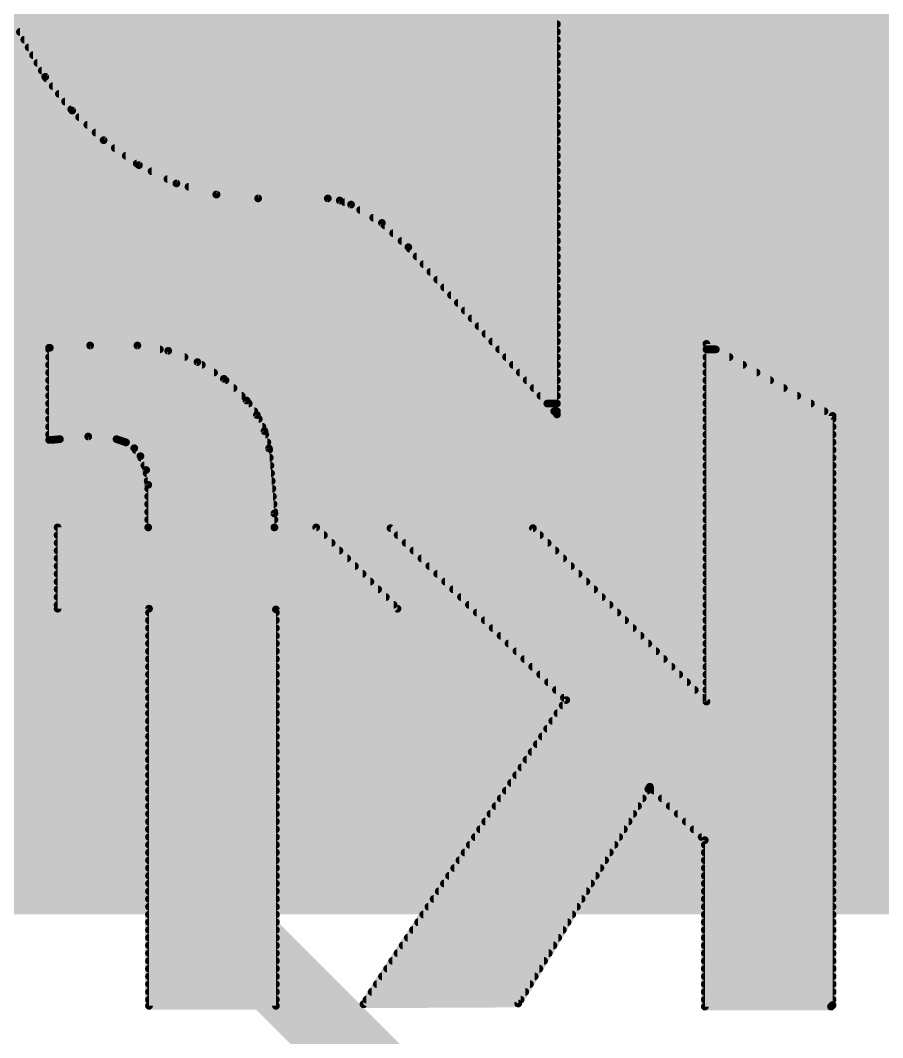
# Model space of a CAD drawing. Extents: x -5.1 to 50.9, y -12.7 to 61.1.
# Drawn here: x 24.861 to 27.69, y 33.784 to 37.122 of the extents above; entities that cross this region are included whole.
import ezdxf

# ---------------------------------------------------------------- set-up
doc = ezdxf.new("R2010")
doc.units = 0
for name, color, linetype in [('1', 12, 'CONTINUOUS'), ('16', 132, 'CONTINUOUS'), ('18', 110, 'CONTINUOUS'), ('21', 53, 'CONTINUOUS'), ('22', 53, 'CONTINUOUS'), ('51', 53, 'CONTINUOUS')]:
    doc.layers.add(name, color=color, linetype=linetype)

# ---------------------------------------------------------------- blocks, each defined once
blk = doc.blocks.new('ROUNDV')
at = {"const_width": 0.5}
blk.add_lwpolyline([(0, -0.25, 1), (0, 0.25, 1), (0, -0.25)], format="xyb", dxfattribs=at)

msp = doc.modelspace()

# ---------------------------------------------------------------- linework, layer by layer
at = {"layer": '1', "const_width": 0.254}
msp.add_lwpolyline([(7.588, 35.56), (29.21, 35.56)], dxfattribs=at)
at = {"layer": '16', "const_width": 0.254}
for points in [[(25.146, 34.544), (25.146, 39.624)], [(30.48, 34.29), (27.051, 37.719)], [(26.67, 33.02), (25.146, 34.544)]]:
    msp.add_lwpolyline(points, dxfattribs=at)
at = {"layer": '16', "const_width": 0.127}
for points in [[(25.1909, 34.5889, 1), (25.1011, 34.4991)], [(25.0825, 34.544, 1), (25.2095, 34.544)]]:
    msp.add_lwpolyline(points, format="xyb", dxfattribs=at)
at = {"layer": '21', "const_width": 0.2032}
for points in [[(20.6587, 37.1856), (30.1413, 37.1856)], [(20.5458, 36.9824), (30.2542, 36.9824)], [(20.4329, 36.7792), (30.3671, 36.7792)], [(20.32, 36.576), (30.48, 36.576)], [(20.2071, 36.3728), (30.5929, 36.3728)], [(20.0942, 36.1696), (30.7058, 36.1696)], [(19.9813, 35.9664), (30.8187, 35.9664)], [(19.8684, 35.7632), (30.9316, 35.7632)], [(19.7556, 35.56), (31.0444, 35.56)], [(19.6427, 35.3568), (31.1573, 35.3568)], [(19.5298, 35.1536), (31.2702, 35.1536)], [(19.4169, 34.9504), (31.3831, 34.9504)], [(19.304, 34.7472), (31.496, 34.7472)], [(19.1911, 34.544), (31.6089, 34.544)], [(19.0782, 34.3408), (31.7218, 34.3408)], [(19.05, 34.29), (31.75, 34.29)]]:
    msp.add_lwpolyline(points, dxfattribs=at)
at = {"layer": '22', "const_width": 0.0254}
for points in [[(26.6217, 37.3456), (26.6217, 35.8292)], [(24.8465, 37.1094), (26.6217, 37.1094)], [(24.9428, 36.9367), (24.8481, 37.1048)], [(24.8598, 37.084), (26.6217, 37.084)], [(24.8741, 37.0586), (26.6217, 37.0586)], [(24.8884, 37.0332), (26.6217, 37.0332)], [(24.9028, 37.0078), (26.6217, 37.0078)], [(24.9171, 36.9824), (26.6217, 36.9824)], [(24.9314, 36.957), (26.6217, 36.957)], [(25.0312, 36.826), (24.9428, 36.9367)], [(24.9469, 36.9316), (26.6217, 36.9316)], [(24.9672, 36.9062), (26.6217, 36.9062)], [(24.9875, 36.8808), (26.6217, 36.8808)], [(25.0078, 36.8554), (26.6217, 36.8554)], [(25.0281, 36.83), (26.6217, 36.83)], [(25.1344, 36.7288), (25.0312, 36.826)], [(25.054, 36.8046), (26.6217, 36.8046)], [(25.0809, 36.7792), (26.6217, 36.7792)], [(25.1079, 36.7538), (26.6217, 36.7538)], [(25.2501, 36.6471), (25.1344, 36.7288)], [(25.135, 36.7284), (26.6217, 36.7284)], [(25.1709, 36.703), (26.6217, 36.703)], [(25.2069, 36.6776), (26.6217, 36.6776)], [(25.2429, 36.6522), (26.6217, 36.6522)], [(25.3731, 36.5871), (25.2501, 36.6471)], [(25.2917, 36.6268), (26.6217, 36.6268)], [(25.3438, 36.6014), (26.6217, 36.6014)], [(25.505, 36.5503), (25.3731, 36.5871)], [(25.4129, 36.576), (26.6217, 36.576)], [(25.5039, 36.5506), (26.6217, 36.5506)], [(25.6413, 36.5379), (25.505, 36.5503)], [(25.8699, 36.5379), (25.6413, 36.5379)], [(25.9089, 36.5311), (25.8699, 36.5379)], [(25.9461, 36.5176), (25.9089, 36.5311)], [(25.9251, 36.5252), (26.6217, 36.5252)], [(26.0473, 36.4574), (25.9461, 36.5176)], [(25.976, 36.4998), (26.6217, 36.4998)], [(26.0188, 36.4744), (26.6217, 36.4744)], [(26.1341, 36.3779), (26.0473, 36.4574)], [(26.0565, 36.449), (26.6217, 36.449)], [(26.0842, 36.4236), (26.6217, 36.4236)], [(26.1119, 36.3982), (26.6217, 36.3982)], [(26.6217, 35.8292), (26.1341, 36.3779)], [(26.1386, 36.3728), (26.6217, 36.3728)], [(26.1612, 36.3474), (26.6217, 36.3474)], [(26.1838, 36.322), (26.6217, 36.322)], [(26.2064, 36.2966), (26.6217, 36.2966)], [(26.2289, 36.2712), (26.6217, 36.2712)], [(26.2515, 36.2458), (26.6217, 36.2458)], [(26.2741, 36.2204), (26.6217, 36.2204)], [(26.2966, 36.195), (26.6217, 36.195)], [(26.3192, 36.1696), (26.6217, 36.1696)], [(26.3418, 36.1442), (26.6217, 36.1442)], [(26.3644, 36.1188), (26.6217, 36.1188)], [(26.3869, 36.0934), (26.6217, 36.0934)], [(24.958, 36.0477), (24.9555, 36.0477)], [(24.9555, 36.0477), (24.9555, 35.7454)], [(24.9555, 36.0426), (25.3188, 36.0426)], [(25.0901, 36.0553), (24.958, 36.0477)], [(25.2451, 36.0553), (25.0901, 36.0553)], [(25.3463, 36.0379), (25.2451, 36.0553)], [(25.4422, 36.0009), (25.3463, 36.0379)], [(26.4095, 36.068), (26.6217, 36.068)], [(26.4321, 36.0426), (26.6217, 36.0426)], [(27.526, 35.8242), (27.112, 36.0604)], [(27.112, 36.0604), (27.112, 34.8869)], [(27.112, 36.0426), (27.1432, 36.0426)], [(24.9555, 36.0172), (25.3999, 36.0172)], [(26.4546, 36.0172), (26.6217, 36.0172)], [(27.112, 36.0172), (27.1877, 36.0172)], [(24.9555, 35.9918), (25.4566, 35.9918)], [(25.5289, 35.9459), (25.4422, 36.0009)], [(26.4772, 35.9918), (26.6217, 35.9918)], [(27.112, 35.9918), (27.2322, 35.9918)], [(24.9555, 35.9664), (25.4966, 35.9664)], [(24.9555, 35.941), (25.5341, 35.941)], [(25.6032, 35.875), (25.5289, 35.9459)], [(26.4998, 35.9664), (26.6217, 35.9664)], [(26.5224, 35.941), (26.6217, 35.941)], [(27.112, 35.9664), (27.2768, 35.9664)], [(27.112, 35.941), (27.3213, 35.941)], [(24.9555, 35.9156), (25.5607, 35.9156)], [(26.5449, 35.9156), (26.6217, 35.9156)], [(27.112, 35.9156), (27.3658, 35.9156)], [(24.9555, 35.8902), (25.5873, 35.8902)], [(25.6372, 35.8273), (25.6032, 35.875)], [(26.5675, 35.8902), (26.6217, 35.8902)], [(27.112, 35.8902), (27.4103, 35.8902)], [(24.9555, 35.8648), (25.6105, 35.8648)], [(24.9555, 35.8394), (25.6286, 35.8394)], [(26.5901, 35.8648), (26.6217, 35.8648)], [(26.6126, 35.8394), (26.6217, 35.8394)], [(27.112, 35.8648), (27.4548, 35.8648)], [(27.112, 35.8394), (27.4994, 35.8394)], [(24.9555, 35.814), (25.6434, 35.814)], [(25.6621, 35.7742), (25.6372, 35.8273)], [(27.112, 35.814), (27.526, 35.814)], [(27.526, 33.8912), (27.526, 35.8242)], [(24.9555, 35.7886), (25.6553, 35.7886)], [(25.6769, 35.7175), (25.6621, 35.7742)], [(27.112, 35.7886), (27.526, 35.7886)], [(24.9555, 35.7632), (25.6649, 35.7632)], [(24.9555, 35.7454), (24.9631, 35.7454)], [(24.9631, 35.7454), (24.9911, 35.748)], [(24.9911, 35.748), (25.0838, 35.7566)], [(25.0838, 35.7566), (25.1765, 35.748)], [(25.1765, 35.748), (25.2078, 35.7373)], [(25.2063, 35.7378), (25.6716, 35.7378)], [(25.2078, 35.7373), (25.2348, 35.7181)], [(27.112, 35.7632), (27.526, 35.7632)], [(27.112, 35.7378), (27.526, 35.7378)], [(25.2348, 35.7181), (25.2552, 35.6921)], [(25.2393, 35.7124), (25.6773, 35.7124)], [(25.6946, 35.5041), (25.6769, 35.7175)], [(27.112, 35.7124), (27.526, 35.7124)], [(25.2552, 35.6921), (25.274, 35.6467)], [(25.2573, 35.687), (25.6794, 35.687)], [(27.112, 35.687), (27.526, 35.687)], [(25.2678, 35.6616), (25.6815, 35.6616)], [(25.274, 35.6467), (25.2806, 35.5981)], [(25.2754, 35.6362), (25.6836, 35.6362)], [(27.112, 35.6616), (27.526, 35.6616)], [(27.112, 35.6362), (27.526, 35.6362)], [(25.2789, 35.6108), (25.6858, 35.6108)], [(27.112, 35.6108), (27.526, 35.6108)], [(25.2806, 35.5981), (25.2806, 35.4584)], [(25.2806, 35.5854), (25.6879, 35.5854)], [(27.112, 35.5854), (27.526, 35.5854)], [(25.2806, 35.56), (25.69, 35.56)], [(27.112, 35.56), (27.526, 35.56)], [(25.2806, 35.5346), (25.6921, 35.5346)], [(25.2806, 35.5092), (25.6942, 35.5092)], [(25.6946, 35.4584), (25.6946, 35.5041)], [(27.112, 35.5346), (27.526, 35.5346)], [(27.112, 35.5092), (27.526, 35.5092)], [(25.2806, 35.4838), (25.6946, 35.4838)], [(27.112, 35.4838), (27.526, 35.4838)], [(25.2806, 35.4584), (24.9834, 35.4584)], [(24.9834, 35.4584), (24.9834, 35.1917)], [(25.2806, 35.4584), (25.6946, 35.4584)], [(25.8318, 35.4584), (25.6946, 35.4584)], [(26.0985, 35.1917), (25.8318, 35.4584)], [(26.543, 35.4559), (26.0756, 35.4559)], [(26.0756, 35.4559), (26.6522, 34.892)], [(27.112, 34.8869), (26.543, 35.4559)], [(27.112, 35.4584), (27.526, 35.4584)], [(24.9834, 35.433), (25.8572, 35.433)], [(24.9834, 35.4076), (25.8826, 35.4076)], [(26.099, 35.433), (26.5659, 35.433)], [(26.125, 35.4076), (26.5913, 35.4076)], [(27.112, 35.433), (27.526, 35.433)], [(27.112, 35.4076), (27.526, 35.4076)], [(24.9834, 35.3822), (25.908, 35.3822)], [(26.151, 35.3822), (26.6167, 35.3822)], [(27.112, 35.3822), (27.526, 35.3822)], [(24.9834, 35.3568), (25.9334, 35.3568)], [(26.1769, 35.3568), (26.6421, 35.3568)], [(27.112, 35.3568), (27.526, 35.3568)], [(24.9834, 35.3314), (25.9588, 35.3314)], [(24.9834, 35.306), (25.9842, 35.306)], [(26.2029, 35.3314), (26.6675, 35.3314)], [(26.2289, 35.306), (26.6929, 35.306)], [(27.112, 35.3314), (27.526, 35.3314)], [(27.112, 35.306), (27.526, 35.306)], [(24.9834, 35.2806), (26.0096, 35.2806)], [(26.2548, 35.2806), (26.7183, 35.2806)], [(27.112, 35.2806), (27.526, 35.2806)], [(24.9834, 35.2552), (26.035, 35.2552)], [(26.2808, 35.2552), (26.7437, 35.2552)], [(27.112, 35.2552), (27.526, 35.2552)], [(24.9834, 35.2298), (26.0604, 35.2298)], [(24.9834, 35.2044), (26.0858, 35.2044)], [(26.3068, 35.2298), (26.7691, 35.2298)], [(26.3328, 35.2044), (26.7945, 35.2044)], [(27.112, 35.2298), (27.526, 35.2298)], [(27.112, 35.2044), (27.526, 35.2044)], [(24.9834, 35.1917), (25.2832, 35.1917)], [(25.2832, 35.1917), (25.2832, 33.8887)], [(25.2832, 35.179), (25.6997, 35.179)], [(25.6997, 35.1892), (26.0985, 35.1917)], [(25.6997, 33.8887), (25.6997, 35.1892)], [(26.3587, 35.179), (26.8199, 35.179)], [(27.112, 35.179), (27.526, 35.179)], [(25.2832, 35.1536), (25.6997, 35.1536)], [(26.3847, 35.1536), (26.8453, 35.1536)], [(27.112, 35.1536), (27.526, 35.1536)], [(25.2832, 35.1282), (25.6997, 35.1282)], [(25.2832, 35.1028), (25.6997, 35.1028)], [(26.4107, 35.1282), (26.8707, 35.1282)], [(26.4367, 35.1028), (26.8961, 35.1028)], [(27.112, 35.1282), (27.526, 35.1282)], [(27.112, 35.1028), (27.526, 35.1028)], [(25.2832, 35.0774), (25.6997, 35.0774)], [(26.4626, 35.0774), (26.9215, 35.0774)], [(27.112, 35.0774), (27.526, 35.0774)], [(25.2832, 35.052), (25.6997, 35.052)], [(26.4886, 35.052), (26.9469, 35.052)], [(27.112, 35.052), (27.526, 35.052)], [(25.2832, 35.0266), (25.6997, 35.0266)], [(25.2832, 35.0012), (25.6997, 35.0012)], [(26.5146, 35.0266), (26.9723, 35.0266)], [(26.5405, 35.0012), (26.9977, 35.0012)], [(27.112, 35.0266), (27.526, 35.0266)], [(27.112, 35.0012), (27.526, 35.0012)], [(25.2832, 34.9758), (25.6997, 34.9758)], [(26.5665, 34.9758), (27.0231, 34.9758)], [(27.112, 34.9758), (27.526, 34.9758)], [(25.2832, 34.9504), (25.6997, 34.9504)], [(26.5925, 34.9504), (27.0485, 34.9504)], [(27.112, 34.9504), (27.526, 34.9504)], [(25.2832, 34.925), (25.6997, 34.925)], [(26.6185, 34.925), (27.0739, 34.925)], [(27.112, 34.925), (27.526, 34.925)], [(25.2832, 34.8996), (25.6997, 34.8996)], [(25.2832, 34.8742), (25.6997, 34.8742)], [(26.6522, 34.892), (25.9867, 33.8938)], [(26.6403, 34.8742), (27.526, 34.8742)], [(26.6444, 34.8996), (27.0993, 34.8996)], [(27.112, 34.8996), (27.526, 34.8996)], [(25.2832, 34.8488), (25.6997, 34.8488)], [(26.6234, 34.8488), (27.526, 34.8488)], [(25.2832, 34.8234), (25.6997, 34.8234)], [(26.6065, 34.8234), (27.526, 34.8234)], [(25.2832, 34.798), (25.6997, 34.798)], [(25.2832, 34.7726), (25.6997, 34.7726)], [(26.5726, 34.7726), (27.526, 34.7726)], [(26.5895, 34.798), (27.526, 34.798)], [(25.2832, 34.7472), (25.6997, 34.7472)], [(26.5557, 34.7472), (27.526, 34.7472)], [(25.2832, 34.7218), (25.6997, 34.7218)], [(26.5387, 34.7218), (27.526, 34.7218)], [(25.2832, 34.6964), (25.6997, 34.6964)], [(25.2832, 34.671), (25.6997, 34.671)], [(26.5049, 34.671), (27.526, 34.671)], [(26.5218, 34.6964), (27.526, 34.6964)], [(25.2832, 34.6456), (25.6997, 34.6456)], [(26.4879, 34.6456), (27.526, 34.6456)], [(25.2832, 34.6202), (25.6997, 34.6202)], [(26.471, 34.6202), (27.526, 34.6202)], [(26.9215, 34.5999), (26.9265, 34.6075)], [(26.9265, 34.6075), (27.1069, 34.4322)], [(25.2832, 34.5948), (25.6997, 34.5948)], [(25.2832, 34.5694), (25.6997, 34.5694)], [(26.4371, 34.5694), (26.903, 34.5694)], [(26.4541, 34.5948), (26.9184, 34.5948)], [(26.4947, 33.8963), (26.9215, 34.5999)], [(26.9396, 34.5948), (27.526, 34.5948)], [(26.9657, 34.5694), (27.526, 34.5694)], [(25.2832, 34.544), (25.6997, 34.544)], [(26.4202, 34.544), (26.8876, 34.544)], [(26.9918, 34.544), (27.526, 34.544)], [(25.2832, 34.5186), (25.6997, 34.5186)], [(26.4033, 34.5186), (26.8722, 34.5186)], [(27.018, 34.5186), (27.526, 34.5186)], [(25.2832, 34.4932), (25.6997, 34.4932)], [(25.2832, 34.4678), (25.6997, 34.4678)], [(26.3694, 34.4678), (26.8414, 34.4678)], [(26.3863, 34.4932), (26.8568, 34.4932)], [(27.0441, 34.4932), (27.526, 34.4932)], [(27.0703, 34.4678), (27.526, 34.4678)], [(25.2832, 34.4424), (25.6997, 34.4424)], [(26.3525, 34.4424), (26.826, 34.4424)], [(27.0964, 34.4424), (27.526, 34.4424)], [(25.2832, 34.417), (25.6997, 34.417)], [(26.3355, 34.417), (26.8106, 34.417)], [(27.1069, 34.4322), (27.1069, 33.8861)], [(27.1069, 34.417), (27.526, 34.417)], [(25.2832, 34.3916), (25.6997, 34.3916)], [(26.3186, 34.3916), (26.7951, 34.3916)], [(27.1069, 34.3916), (27.526, 34.3916)], [(25.2832, 34.3662), (25.6997, 34.3662)], [(25.2832, 34.3408), (25.6997, 34.3408)], [(26.2847, 34.3408), (26.7643, 34.3408)], [(26.3017, 34.3662), (26.7797, 34.3662)], [(27.1069, 34.3662), (27.526, 34.3662)], [(27.1069, 34.3408), (27.526, 34.3408)], [(25.2832, 34.3154), (25.6997, 34.3154)], [(26.2678, 34.3154), (26.7489, 34.3154)], [(27.1069, 34.3154), (27.526, 34.3154)], [(25.2832, 34.29), (25.6997, 34.29)], [(26.2508, 34.29), (26.7335, 34.29)], [(27.1069, 34.29), (27.526, 34.29)], [(25.2832, 34.2646), (25.6997, 34.2646)], [(25.2832, 34.2392), (25.6997, 34.2392)], [(26.217, 34.2392), (26.7027, 34.2392)], [(26.2339, 34.2646), (26.7181, 34.2646)], [(27.1069, 34.2646), (27.526, 34.2646)], [(27.1069, 34.2392), (27.526, 34.2392)], [(25.2832, 34.2138), (25.6997, 34.2138)], [(26.2, 34.2138), (26.6873, 34.2138)], [(27.1069, 34.2138), (27.526, 34.2138)], [(25.2832, 34.1884), (25.6997, 34.1884)], [(26.1831, 34.1884), (26.6719, 34.1884)], [(27.1069, 34.1884), (27.526, 34.1884)], [(25.2832, 34.163), (25.6997, 34.163)], [(25.2832, 34.1376), (25.6997, 34.1376)], [(26.1492, 34.1376), (26.6411, 34.1376)], [(26.1662, 34.163), (26.6565, 34.163)], [(27.1069, 34.163), (27.526, 34.163)], [(27.1069, 34.1376), (27.526, 34.1376)], [(25.2832, 34.1122), (25.6997, 34.1122)], [(26.1323, 34.1122), (26.6257, 34.1122)], [(27.1069, 34.1122), (27.526, 34.1122)], [(25.2832, 34.0868), (25.6997, 34.0868)], [(26.1154, 34.0868), (26.6103, 34.0868)], [(27.1069, 34.0868), (27.526, 34.0868)], [(25.2832, 34.0614), (25.6997, 34.0614)], [(25.2832, 34.036), (25.6997, 34.036)], [(26.0815, 34.036), (26.5794, 34.036)], [(26.0984, 34.0614), (26.5948, 34.0614)], [(27.1069, 34.0614), (27.526, 34.0614)], [(27.1069, 34.036), (27.526, 34.036)], [(25.2832, 34.0106), (25.6997, 34.0106)], [(26.0646, 34.0106), (26.564, 34.0106)], [(27.1069, 34.0106), (27.526, 34.0106)], [(25.2832, 33.9852), (25.6997, 33.9852)], [(26.0476, 33.9852), (26.5486, 33.9852)], [(27.1069, 33.9852), (27.526, 33.9852)], [(25.2832, 33.9598), (25.6997, 33.9598)], [(25.2832, 33.9344), (25.6997, 33.9344)], [(26.0138, 33.9344), (26.5178, 33.9344)], [(26.0307, 33.9598), (26.5332, 33.9598)], [(27.1069, 33.9598), (27.526, 33.9598)], [(27.1069, 33.9344), (27.526, 33.9344)], [(25.2832, 33.909), (25.6997, 33.909)], [(25.9968, 33.909), (26.5024, 33.909)], [(27.1069, 33.909), (27.526, 33.909)], [(25.2832, 33.8887), (25.6997, 33.8887)], [(25.9867, 33.8938), (26.4947, 33.8963)], [(27.1069, 33.8861), (27.5209, 33.8861)], [(27.5209, 33.8861), (27.526, 33.8912)]]:
    msp.add_lwpolyline(points, dxfattribs=at)
at = {"layer": '22', "const_width": 0.0127}
for points in [[(26.6217, 37.1031, 1), (26.6217, 37.1157)], [(24.8598, 37.0904, 1), (24.8598, 37.0777)], [(26.6217, 37.0777, 1), (26.6217, 37.0904)], [(24.8741, 37.0649, 1), (24.8741, 37.0523)], [(26.6217, 37.0523, 1), (26.6217, 37.0649)], [(24.8884, 37.0395, 1), (24.8884, 37.0269)], [(24.9028, 37.0142, 1), (24.9028, 37.0015)], [(26.6217, 37.0269, 1), (26.6217, 37.0395)], [(26.6217, 37.0015, 1), (26.6217, 37.0142)], [(24.9171, 36.9887, 1), (24.9171, 36.9761)], [(26.6217, 36.9761, 1), (26.6217, 36.9887)], [(24.9314, 36.9633, 1), (24.9314, 36.9507)], [(24.9478, 36.9407, 1), (24.9378, 36.9327)], [(26.6217, 36.9507, 1), (26.6217, 36.9633)], [(24.9373, 36.9336, 1), (24.9483, 36.9398)], [(24.9469, 36.938, 1), (24.9469, 36.9253)], [(24.9672, 36.9125, 1), (24.9672, 36.8999)], [(26.6217, 36.9253, 1), (26.6217, 36.938)], [(26.6217, 36.8999, 1), (26.6217, 36.9125)], [(24.9875, 36.8871, 1), (24.9875, 36.8745)], [(26.6217, 36.8745, 1), (26.6217, 36.8871)], [(25.0078, 36.8618, 1), (25.0078, 36.8491)], [(26.6217, 36.8491, 1), (26.6217, 36.8618)], [(25.0281, 36.8363, 1), (25.0281, 36.8237)], [(25.0356, 36.8306, 1), (25.0269, 36.8214)], [(25.0263, 36.822, 1), (25.0362, 36.83)], [(25.054, 36.8109, 1), (25.054, 36.7983)], [(26.6217, 36.8237, 1), (26.6217, 36.8363)], [(26.6217, 36.7983, 1), (26.6217, 36.8109)], [(25.0809, 36.7856, 1), (25.0809, 36.7729)], [(26.6217, 36.7729, 1), (26.6217, 36.7856)], [(25.1079, 36.7601, 1), (25.1079, 36.7475)], [(26.6217, 36.7475, 1), (26.6217, 36.7601)], [(25.138, 36.734, 1), (25.1307, 36.7236)], [(25.135, 36.7347, 1), (25.135, 36.7221)], [(25.13, 36.7242, 1), (25.1387, 36.7335)], [(25.1709, 36.7094, 1), (25.1709, 36.6967)], [(26.6217, 36.7221, 1), (26.6217, 36.7347)], [(26.6217, 36.6967, 1), (26.6217, 36.7094)], [(25.2069, 36.684, 1), (25.2069, 36.6713)], [(26.6217, 36.6713, 1), (26.6217, 36.684)], [(25.2429, 36.6585, 1), (25.2429, 36.6459)], [(25.2529, 36.6528, 1), (25.2473, 36.6414)], [(25.2464, 36.6419, 1), (25.2538, 36.6523)], [(26.6217, 36.6459, 1), (26.6217, 36.6585)], [(25.2917, 36.6332, 1), (25.2917, 36.6205)], [(26.6217, 36.6205, 1), (26.6217, 36.6332)], [(25.3438, 36.6078, 1), (25.3438, 36.5951)], [(25.3748, 36.5932, 1), (25.3714, 36.581)], [(25.3704, 36.5814, 1), (25.3759, 36.5928)], [(25.4129, 36.5823, 1), (25.4129, 36.5697)], [(26.6217, 36.5951, 1), (26.6217, 36.6078)], [(26.6217, 36.5697, 1), (26.6217, 36.5823)], [(25.5039, 36.557, 1), (25.5039, 36.5443)], [(25.5056, 36.5566, 1), (25.5044, 36.544)], [(25.5033, 36.5442, 1), (25.5067, 36.5564)], [(25.6413, 36.5442, 1), (25.6413, 36.5316)], [(25.6407, 36.5316, 1), (25.6419, 36.5442)], [(25.871, 36.5442, 1), (25.8688, 36.5316)], [(25.8699, 36.5316, 1), (25.8699, 36.5442)], [(26.6217, 36.5443, 1), (26.6217, 36.557)], [(25.911, 36.537, 1), (25.9067, 36.5251)], [(25.9078, 36.5248, 1), (25.91, 36.5373)], [(25.9251, 36.5316, 1), (25.9251, 36.5189)], [(25.9493, 36.5231, 1), (25.9429, 36.5121)], [(25.9439, 36.5116, 1), (25.9483, 36.5236)], [(26.6217, 36.5189, 1), (26.6217, 36.5316)], [(25.976, 36.5061, 1), (25.976, 36.4935)], [(26.0188, 36.4808, 1), (26.0188, 36.4681)], [(26.6217, 36.4935, 1), (26.6217, 36.5061)], [(26.6217, 36.4681, 1), (26.6217, 36.4808)], [(26.0516, 36.4621, 1), (26.043, 36.4527)], [(26.044, 36.452, 1), (26.0505, 36.4629)], [(26.0565, 36.4554, 1), (26.0565, 36.4427)], [(26.6217, 36.4427, 1), (26.6217, 36.4554)], [(26.0842, 36.4299, 1), (26.0842, 36.4173)], [(26.6217, 36.4173, 1), (26.6217, 36.4299)], [(26.1119, 36.4046, 1), (26.1119, 36.3919)], [(26.1388, 36.3821, 1), (26.1294, 36.3737)], [(26.1298, 36.3732, 1), (26.1384, 36.3826)], [(26.1386, 36.3792, 1), (26.1386, 36.3665)], [(26.6217, 36.3919, 1), (26.6217, 36.4046)], [(26.6217, 36.3665, 1), (26.6217, 36.3792)], [(26.1612, 36.3537, 1), (26.1612, 36.3411)], [(26.6217, 36.3411, 1), (26.6217, 36.3537)], [(26.1838, 36.3284, 1), (26.1838, 36.3157)], [(26.6217, 36.3157, 1), (26.6217, 36.3284)], [(26.2064, 36.303, 1), (26.2064, 36.2903)], [(26.2289, 36.2775, 1), (26.2289, 36.2649)], [(26.6217, 36.2903, 1), (26.6217, 36.303)], [(26.6217, 36.2649, 1), (26.6217, 36.2775)], [(26.2515, 36.2522, 1), (26.2515, 36.2395)], [(26.6217, 36.2395, 1), (26.6217, 36.2522)], [(26.2741, 36.2268, 1), (26.2741, 36.2141)], [(26.6217, 36.2141, 1), (26.6217, 36.2268)], [(26.2966, 36.2013, 1), (26.2966, 36.1887)], [(26.3192, 36.176, 1), (26.3192, 36.1633)], [(26.6217, 36.1887, 1), (26.6217, 36.2013)], [(26.6217, 36.1633, 1), (26.6217, 36.176)], [(26.3418, 36.1506, 1), (26.3418, 36.1379)], [(26.6217, 36.1379, 1), (26.6217, 36.1506)], [(26.3644, 36.1251, 1), (26.3644, 36.1125)], [(26.6217, 36.1125, 1), (26.6217, 36.1251)], [(26.3869, 36.0998, 1), (26.3869, 36.0871)], [(26.6217, 36.0871, 1), (26.6217, 36.0998)], [(24.9619, 36.0477, 1), (24.9491, 36.0477)], [(24.9555, 36.054, 1), (24.9555, 36.0414)], [(24.9555, 36.0489, 1), (24.9555, 36.0363)], [(24.9576, 36.054, 1), (24.9584, 36.0414)], [(24.958, 36.0414, 1), (24.958, 36.054)], [(25.0901, 36.0617, 1), (25.0901, 36.049)], [(25.0905, 36.049, 1), (25.0897, 36.0616)], [(25.2462, 36.0616, 1), (25.244, 36.049)], [(25.2451, 36.049, 1), (25.2451, 36.0617)], [(25.3188, 36.0363, 1), (25.3188, 36.0489)], [(25.3486, 36.0438, 1), (25.344, 36.0319)], [(25.3452, 36.0316, 1), (25.3474, 36.0441)], [(26.4095, 36.0744, 1), (26.4095, 36.0617)], [(26.4321, 36.0489, 1), (26.4321, 36.0363)], [(26.6217, 36.0617, 1), (26.6217, 36.0744)], [(26.6217, 36.0363, 1), (26.6217, 36.0489)], [(27.1151, 36.0659, 1), (27.1089, 36.0549)], [(27.1184, 36.0604, 1), (27.1057, 36.0604)], [(27.112, 36.0489, 1), (27.112, 36.0363)], [(27.1432, 36.0363, 1), (27.1432, 36.0489)], [(24.9555, 36.0236, 1), (24.9555, 36.0109)], [(25.3999, 36.0109, 1), (25.3999, 36.0236)], [(26.4546, 36.0236, 1), (26.4546, 36.0109)], [(26.6217, 36.0109, 1), (26.6217, 36.0236)], [(27.112, 36.0236, 1), (27.112, 36.0109)], [(27.1877, 36.0109, 1), (27.1877, 36.0236)], [(24.9555, 35.9982, 1), (24.9555, 35.9855)], [(25.4456, 36.0063, 1), (25.4388, 35.9956)], [(25.4399, 35.995, 1), (25.4444, 36.0069)], [(25.4566, 35.9855, 1), (25.4566, 35.9982)], [(26.4772, 35.9982, 1), (26.4772, 35.9855)], [(26.6217, 35.9855, 1), (26.6217, 35.9982)], [(27.112, 35.9982, 1), (27.112, 35.9855)], [(27.2322, 35.9855, 1), (27.2322, 35.9982)], [(24.9555, 35.9727, 1), (24.9555, 35.9601)], [(24.9555, 35.9474, 1), (24.9555, 35.9347)], [(25.4966, 35.9601, 1), (25.4966, 35.9727)], [(25.5333, 35.9505, 1), (25.5245, 35.9413)], [(25.5255, 35.9406, 1), (25.5323, 35.9513)], [(25.5341, 35.9347, 1), (25.5341, 35.9474)], [(26.4998, 35.9727, 1), (26.4998, 35.9601)], [(26.5224, 35.9474, 1), (26.5224, 35.9347)], [(26.6217, 35.9601, 1), (26.6217, 35.9727)], [(26.6217, 35.9347, 1), (26.6217, 35.9474)], [(27.112, 35.9727, 1), (27.112, 35.9601)], [(27.112, 35.9474, 1), (27.112, 35.9347)], [(27.2768, 35.9601, 1), (27.2768, 35.9727)], [(27.3213, 35.9347, 1), (27.3213, 35.9474)], [(24.9555, 35.922, 1), (24.9555, 35.9093)], [(25.5607, 35.9093, 1), (25.5607, 35.922)], [(26.5449, 35.922, 1), (26.5449, 35.9093)], [(26.6217, 35.9093, 1), (26.6217, 35.922)], [(27.112, 35.922, 1), (27.112, 35.9093)], [(27.3658, 35.9093, 1), (27.3658, 35.922)], [(24.9555, 35.8965, 1), (24.9555, 35.8839)], [(25.5873, 35.8839, 1), (25.5873, 35.8965)], [(25.6084, 35.8787, 1), (25.598, 35.8713)], [(25.5988, 35.8704, 1), (25.6076, 35.8796)], [(26.5675, 35.8965, 1), (26.5675, 35.8839)], [(26.6217, 35.8839, 1), (26.6217, 35.8965)], [(27.112, 35.8965, 1), (27.112, 35.8839)], [(27.4103, 35.8839, 1), (27.4103, 35.8965)], [(24.9555, 35.8712, 1), (24.9555, 35.8585)], [(24.9555, 35.8458, 1), (24.9555, 35.8331)], [(25.6105, 35.8585, 1), (25.6105, 35.8712)], [(25.6286, 35.8331, 1), (25.6286, 35.8458)], [(26.5901, 35.8712, 1), (26.5901, 35.8585)], [(26.6126, 35.8458, 1), (26.6126, 35.8331)], [(26.6217, 35.8585, 1), (26.6217, 35.8712)], [(26.6217, 35.8331, 1), (26.6217, 35.8458)], [(27.112, 35.8712, 1), (27.112, 35.8585)], [(27.112, 35.8458, 1), (27.112, 35.8331)], [(27.4548, 35.8585, 1), (27.4548, 35.8712)], [(27.4994, 35.8331, 1), (27.4994, 35.8458)], [(24.9555, 35.8203, 1), (24.9555, 35.8077)], [(25.643, 35.83, 1), (25.6315, 35.8246)], [(25.632, 35.8236, 1), (25.6424, 35.831)], [(25.6434, 35.8077, 1), (25.6434, 35.8203)], [(26.6153, 35.8292, 1), (26.6281, 35.8292)], [(26.617, 35.825, 1), (26.6264, 35.8334)], [(27.112, 35.8203, 1), (27.112, 35.8077)], [(27.5324, 35.8242, 1), (27.5196, 35.8242)], [(27.5229, 35.8187, 1), (27.5291, 35.8297)], [(27.526, 35.8077, 1), (27.526, 35.8203)], [(24.9555, 35.795, 1), (24.9555, 35.7823)], [(25.6553, 35.7823, 1), (25.6553, 35.795)], [(25.6682, 35.7758, 1), (25.6559, 35.7726)], [(25.6563, 35.7715, 1), (25.6678, 35.7769)], [(27.112, 35.795, 1), (27.112, 35.7823)], [(27.526, 35.7823, 1), (27.526, 35.795)], [(24.9555, 35.7696, 1), (24.9555, 35.7569)], [(24.9555, 35.7518, 1), (24.9555, 35.7391)], [(24.9491, 35.7454, 1), (24.9619, 35.7454)], [(24.9625, 35.7517, 1), (24.9637, 35.7391)], [(24.9631, 35.7391, 1), (24.9631, 35.7518)], [(24.9905, 35.7543, 1), (24.9917, 35.7417)], [(24.9917, 35.7417, 1), (24.9905, 35.7543)], [(25.0844, 35.7629, 1), (25.0832, 35.7503)], [(25.0844, 35.7503, 1), (25.0832, 35.7629)], [(25.1786, 35.754, 1), (25.1744, 35.742)], [(25.1759, 35.7417, 1), (25.1771, 35.7543)], [(25.2063, 35.7441, 1), (25.2063, 35.7315)], [(25.2115, 35.7425, 1), (25.2041, 35.7321)], [(25.2058, 35.7313, 1), (25.2099, 35.7433)], [(25.6649, 35.7569, 1), (25.6649, 35.7696)], [(25.6716, 35.7315, 1), (25.6716, 35.7441)], [(27.112, 35.7696, 1), (27.112, 35.7569)], [(27.112, 35.7441, 1), (27.112, 35.7315)], [(27.526, 35.7569, 1), (27.526, 35.7696)], [(27.526, 35.7315, 1), (27.526, 35.7441)], [(25.2398, 35.7221, 1), (25.2298, 35.7142)], [(25.2311, 35.713, 1), (25.2385, 35.7233)], [(25.2393, 35.7188, 1), (25.2393, 35.7061)], [(25.6832, 35.718, 1), (25.6706, 35.717)], [(25.6708, 35.7159, 1), (25.683, 35.7191)], [(25.6773, 35.7061, 1), (25.6773, 35.7188)], [(27.112, 35.7188, 1), (27.112, 35.7061)], [(27.526, 35.7061, 1), (27.526, 35.7188)], [(25.2611, 35.6945, 1), (25.2493, 35.6897)], [(25.2502, 35.6882, 1), (25.2602, 35.696)], [(25.2573, 35.6934, 1), (25.2573, 35.6807)], [(25.6794, 35.6807, 1), (25.6794, 35.6934)], [(27.112, 35.6934, 1), (27.112, 35.6807)], [(27.526, 35.6807, 1), (27.526, 35.6934)], [(25.2678, 35.6679, 1), (25.2678, 35.6553)], [(25.2803, 35.6476, 1), (25.2677, 35.6459)], [(25.2681, 35.6443, 1), (25.2798, 35.6492)], [(25.2754, 35.6425, 1), (25.2754, 35.6299)], [(25.6815, 35.6553, 1), (25.6815, 35.6679)], [(25.6836, 35.6299, 1), (25.6836, 35.6425)], [(27.112, 35.6679, 1), (27.112, 35.6553)], [(27.112, 35.6425, 1), (27.112, 35.6299)], [(27.526, 35.6553, 1), (27.526, 35.6679)], [(27.526, 35.6299, 1), (27.526, 35.6425)], [(25.2789, 35.6172, 1), (25.2789, 35.6045)], [(25.6858, 35.6045, 1), (25.6858, 35.6172)], [(27.112, 35.6172, 1), (27.112, 35.6045)], [(27.526, 35.6045, 1), (27.526, 35.6172)], [(25.287, 35.5981, 1), (25.2742, 35.5981)], [(25.2743, 35.5972, 1), (25.2869, 35.599)], [(25.2806, 35.5917, 1), (25.2806, 35.5791)], [(25.6879, 35.5791, 1), (25.6879, 35.5917)], [(27.112, 35.5917, 1), (27.112, 35.5791)], [(27.526, 35.5791, 1), (27.526, 35.5917)], [(25.2806, 35.5663, 1), (25.2806, 35.5537)], [(25.69, 35.5537, 1), (25.69, 35.5663)], [(27.112, 35.5663, 1), (27.112, 35.5537)], [(27.526, 35.5537, 1), (27.526, 35.5663)], [(25.2806, 35.541, 1), (25.2806, 35.5283)], [(25.2806, 35.5155, 1), (25.2806, 35.5029)], [(25.701, 35.5041, 1), (25.6883, 35.5041)], [(25.6921, 35.5283, 1), (25.6921, 35.541)], [(25.6942, 35.5029, 1), (25.6942, 35.5155)], [(27.112, 35.541, 1), (27.112, 35.5283)], [(27.112, 35.5155, 1), (27.112, 35.5029)], [(27.526, 35.5283, 1), (27.526, 35.541)], [(27.526, 35.5029, 1), (27.526, 35.5155)], [(25.2806, 35.4901, 1), (25.2806, 35.4775)], [(25.6883, 35.5036, 1), (25.7009, 35.5046)], [(25.6946, 35.4775, 1), (25.6946, 35.4901)], [(27.112, 35.4901, 1), (27.112, 35.4775)], [(27.526, 35.4775, 1), (27.526, 35.4901)], [(24.9898, 35.4584, 1), (24.977, 35.4584)], [(24.9834, 35.4648, 1), (24.9834, 35.4521)], [(25.2742, 35.4584, 1), (25.287, 35.4584)], [(25.2806, 35.4648, 1), (25.2806, 35.4521)], [(25.2806, 35.4521, 1), (25.2806, 35.4648)], [(25.6946, 35.4648, 1), (25.6946, 35.4521)], [(25.6883, 35.4584, 1), (25.701, 35.4584)], [(25.6946, 35.4521, 1), (25.6946, 35.4648)], [(25.8363, 35.4629, 1), (25.8273, 35.4539)], [(25.8318, 35.4521, 1), (25.8318, 35.4648)], [(26.0756, 35.4622, 1), (26.0756, 35.4496)], [(26.08, 35.4604, 1), (26.0712, 35.4514)], [(26.5475, 35.4604, 1), (26.5385, 35.4514)], [(26.543, 35.4496, 1), (26.543, 35.4622)], [(27.112, 35.4648, 1), (27.112, 35.4521)], [(27.526, 35.4521, 1), (27.526, 35.4648)], [(24.9834, 35.4393, 1), (24.9834, 35.4267)], [(24.9834, 35.4139, 1), (24.9834, 35.4013)], [(25.8572, 35.4267, 1), (25.8572, 35.4393)], [(25.8826, 35.4013, 1), (25.8826, 35.4139)], [(26.099, 35.4393, 1), (26.099, 35.4267)], [(26.125, 35.4139, 1), (26.125, 35.4013)], [(26.5659, 35.4267, 1), (26.5659, 35.4393)], [(26.5913, 35.4013, 1), (26.5913, 35.4139)], [(27.112, 35.4393, 1), (27.112, 35.4267)], [(27.112, 35.4139, 1), (27.112, 35.4013)], [(27.526, 35.4267, 1), (27.526, 35.4393)], [(27.526, 35.4013, 1), (27.526, 35.4139)], [(24.9834, 35.3886, 1), (24.9834, 35.3759)], [(25.908, 35.3759, 1), (25.908, 35.3886)], [(26.151, 35.3886, 1), (26.151, 35.3759)], [(26.6167, 35.3759, 1), (26.6167, 35.3886)], [(27.112, 35.3886, 1), (27.112, 35.3759)], [(27.526, 35.3759, 1), (27.526, 35.3886)], [(24.9834, 35.3631, 1), (24.9834, 35.3505)], [(25.9334, 35.3505, 1), (25.9334, 35.3631)], [(26.1769, 35.3631, 1), (26.1769, 35.3505)], [(26.6421, 35.3505, 1), (26.6421, 35.3631)], [(27.112, 35.3631, 1), (27.112, 35.3505)], [(27.526, 35.3505, 1), (27.526, 35.3631)], [(24.9834, 35.3377, 1), (24.9834, 35.3251)], [(24.9834, 35.3124, 1), (24.9834, 35.2997)], [(25.9588, 35.3251, 1), (25.9588, 35.3377)], [(25.9842, 35.2997, 1), (25.9842, 35.3124)], [(26.2029, 35.3377, 1), (26.2029, 35.3251)], [(26.2289, 35.3124, 1), (26.2289, 35.2997)], [(26.6675, 35.3251, 1), (26.6675, 35.3377)], [(26.6929, 35.2997, 1), (26.6929, 35.3124)], [(27.112, 35.3377, 1), (27.112, 35.3251)], [(27.112, 35.3124, 1), (27.112, 35.2997)], [(27.526, 35.3251, 1), (27.526, 35.3377)], [(27.526, 35.2997, 1), (27.526, 35.3124)], [(24.9834, 35.2869, 1), (24.9834, 35.2743)], [(26.0096, 35.2743, 1), (26.0096, 35.2869)], [(26.2548, 35.2869, 1), (26.2548, 35.2743)], [(26.7183, 35.2743, 1), (26.7183, 35.2869)], [(27.112, 35.2869, 1), (27.112, 35.2743)], [(27.526, 35.2743, 1), (27.526, 35.2869)], [(24.9834, 35.2615, 1), (24.9834, 35.2489)], [(26.035, 35.2489, 1), (26.035, 35.2615)], [(26.2808, 35.2615, 1), (26.2808, 35.2489)], [(26.7437, 35.2489, 1), (26.7437, 35.2615)], [(27.112, 35.2615, 1), (27.112, 35.2489)], [(27.526, 35.2489, 1), (27.526, 35.2615)], [(24.9834, 35.2362, 1), (24.9834, 35.2235)], [(24.9834, 35.2107, 1), (24.9834, 35.1981)], [(26.0604, 35.2235, 1), (26.0604, 35.2362)], [(26.0858, 35.1981, 1), (26.0858, 35.2107)], [(26.3068, 35.2362, 1), (26.3068, 35.2235)], [(26.3328, 35.2107, 1), (26.3328, 35.1981)], [(26.7691, 35.2235, 1), (26.7691, 35.2362)], [(26.7945, 35.1981, 1), (26.7945, 35.2107)], [(27.112, 35.2362, 1), (27.112, 35.2235)], [(27.112, 35.2107, 1), (27.112, 35.1981)], [(27.526, 35.2235, 1), (27.526, 35.2362)], [(27.526, 35.1981, 1), (27.526, 35.2107)], [(24.977, 35.1917, 1), (24.9898, 35.1917)], [(24.9834, 35.1981, 1), (24.9834, 35.1854)], [(25.2896, 35.1917, 1), (25.2768, 35.1917)], [(25.2832, 35.1853, 1), (25.2832, 35.1727)], [(25.2832, 35.1854, 1), (25.2832, 35.1981)], [(25.7061, 35.1892, 1), (25.6933, 35.1892)], [(25.6997, 35.1955, 1), (25.6997, 35.1829)], [(25.6997, 35.1727, 1), (25.6997, 35.1853)], [(26.094, 35.1872, 1), (26.103, 35.1962)], [(26.0985, 35.1854, 1), (26.0985, 35.198)], [(26.3587, 35.1853, 1), (26.3587, 35.1727)], [(26.8199, 35.1727, 1), (26.8199, 35.1853)], [(27.112, 35.1853, 1), (27.112, 35.1727)], [(27.526, 35.1727, 1), (27.526, 35.1853)], [(25.2832, 35.16, 1), (25.2832, 35.1473)], [(25.6997, 35.1473, 1), (25.6997, 35.16)], [(26.3847, 35.16, 1), (26.3847, 35.1473)], [(26.8453, 35.1473, 1), (26.8453, 35.16)], [(27.112, 35.16, 1), (27.112, 35.1473)], [(27.526, 35.1473, 1), (27.526, 35.16)], [(25.2832, 35.1345, 1), (25.2832, 35.1219)], [(25.2832, 35.1091, 1), (25.2832, 35.0965)], [(25.6997, 35.1219, 1), (25.6997, 35.1345)], [(25.6997, 35.0965, 1), (25.6997, 35.1091)], [(26.4107, 35.1345, 1), (26.4107, 35.1219)], [(26.4367, 35.1091, 1), (26.4367, 35.0965)], [(26.8707, 35.1219, 1), (26.8707, 35.1345)], [(26.8961, 35.0965, 1), (26.8961, 35.1091)], [(27.112, 35.1345, 1), (27.112, 35.1219)], [(27.112, 35.1091, 1), (27.112, 35.0965)], [(27.526, 35.1219, 1), (27.526, 35.1345)], [(27.526, 35.0965, 1), (27.526, 35.1091)], [(25.2832, 35.0838, 1), (25.2832, 35.0711)], [(25.6997, 35.0711, 1), (25.6997, 35.0838)], [(26.4626, 35.0838, 1), (26.4626, 35.0711)], [(26.9215, 35.0711, 1), (26.9215, 35.0838)], [(27.112, 35.0838, 1), (27.112, 35.0711)], [(27.526, 35.0711, 1), (27.526, 35.0838)], [(25.2832, 35.0583, 1), (25.2832, 35.0457)], [(25.6997, 35.0457, 1), (25.6997, 35.0583)], [(26.4886, 35.0583, 1), (26.4886, 35.0457)], [(26.9469, 35.0457, 1), (26.9469, 35.0583)], [(27.112, 35.0583, 1), (27.112, 35.0457)], [(27.526, 35.0457, 1), (27.526, 35.0583)], [(25.2832, 35.0076, 1), (25.2832, 34.9949)], [(25.2832, 35.0329, 1), (25.2832, 35.0203)], [(25.6997, 35.0203, 1), (25.6997, 35.0329)], [(25.6997, 34.9949, 1), (25.6997, 35.0076)], [(26.5146, 35.0329, 1), (26.5146, 35.0203)], [(26.5405, 35.0076, 1), (26.5405, 34.9949)], [(26.9723, 35.0203, 1), (26.9723, 35.0329)], [(26.9977, 34.9949, 1), (26.9977, 35.0076)], [(27.112, 35.0329, 1), (27.112, 35.0203)], [(27.112, 35.0076, 1), (27.112, 34.9949)], [(27.526, 35.0203, 1), (27.526, 35.0329)], [(27.526, 34.9949, 1), (27.526, 35.0076)], [(25.2832, 34.9821, 1), (25.2832, 34.9695)], [(25.6997, 34.9695, 1), (25.6997, 34.9821)], [(26.5665, 34.9821, 1), (26.5665, 34.9695)], [(27.0231, 34.9695, 1), (27.0231, 34.9821)], [(27.112, 34.9821, 1), (27.112, 34.9695)], [(27.526, 34.9695, 1), (27.526, 34.9821)], [(25.2832, 34.9567, 1), (25.2832, 34.9441)], [(25.6997, 34.9441, 1), (25.6997, 34.9567)], [(26.5925, 34.9567, 1), (26.5925, 34.9441)], [(27.0485, 34.9441, 1), (27.0485, 34.9567)], [(27.112, 34.9567, 1), (27.112, 34.9441)], [(27.526, 34.9441, 1), (27.526, 34.9567)], [(25.2832, 34.9314, 1), (25.2832, 34.9187)], [(25.6997, 34.9187, 1), (25.6997, 34.9314)], [(26.6185, 34.9314, 1), (26.6185, 34.9187)], [(27.0739, 34.9187, 1), (27.0739, 34.9314)], [(27.112, 34.9314, 1), (27.112, 34.9187)], [(27.526, 34.9187, 1), (27.526, 34.9314)], [(25.2832, 34.9059, 1), (25.2832, 34.8933)], [(25.2832, 34.8805, 1), (25.2832, 34.8679)], [(25.6997, 34.8933, 1), (25.6997, 34.9059)], [(25.6997, 34.8679, 1), (25.6997, 34.8805)], [(26.6403, 34.8805, 1), (26.6403, 34.8679)], [(26.6444, 34.9059, 1), (26.6444, 34.8933)], [(26.6575, 34.8885, 1), (26.6469, 34.8955)], [(26.6478, 34.8875, 1), (26.6566, 34.8965)], [(27.0993, 34.8933, 1), (27.0993, 34.9059)], [(27.112, 34.9059, 1), (27.112, 34.8933)], [(27.1057, 34.8869, 1), (27.1184, 34.8869)], [(27.1075, 34.8824, 1), (27.1165, 34.8914)], [(27.526, 34.8933, 1), (27.526, 34.9059)], [(27.526, 34.8679, 1), (27.526, 34.8805)], [(25.2832, 34.8552, 1), (25.2832, 34.8425)], [(25.6997, 34.8425, 1), (25.6997, 34.8552)], [(26.6234, 34.8552, 1), (26.6234, 34.8425)], [(27.526, 34.8425, 1), (27.526, 34.8552)], [(25.2832, 34.8297, 1), (25.2832, 34.8171)], [(25.6997, 34.8171, 1), (25.6997, 34.8297)], [(26.6065, 34.8297, 1), (26.6065, 34.8171)], [(27.526, 34.8171, 1), (27.526, 34.8297)], [(25.2832, 34.779, 1), (25.2832, 34.7663)], [(25.2832, 34.8043, 1), (25.2832, 34.7917)], [(25.6997, 34.7917, 1), (25.6997, 34.8043)], [(25.6997, 34.7663, 1), (25.6997, 34.779)], [(26.5726, 34.779, 1), (26.5726, 34.7663)], [(26.5895, 34.8043, 1), (26.5895, 34.7917)], [(27.526, 34.7917, 1), (27.526, 34.8043)], [(27.526, 34.7663, 1), (27.526, 34.779)], [(25.2832, 34.7535, 1), (25.2832, 34.7409)], [(25.6997, 34.7409, 1), (25.6997, 34.7535)], [(26.5557, 34.7535, 1), (26.5557, 34.7409)], [(27.526, 34.7409, 1), (27.526, 34.7535)], [(25.2832, 34.7281, 1), (25.2832, 34.7155)], [(25.6997, 34.7155, 1), (25.6997, 34.7281)], [(26.5387, 34.7281, 1), (26.5387, 34.7155)], [(27.526, 34.7155, 1), (27.526, 34.7281)], [(25.2832, 34.7028, 1), (25.2832, 34.6901)], [(25.2832, 34.6773, 1), (25.2832, 34.6647)], [(25.6997, 34.6901, 1), (25.6997, 34.7028)], [(25.6997, 34.6647, 1), (25.6997, 34.6773)], [(26.5049, 34.6773, 1), (26.5049, 34.6647)], [(26.5218, 34.7028, 1), (26.5218, 34.6901)], [(27.526, 34.6901, 1), (27.526, 34.7028)], [(27.526, 34.6647, 1), (27.526, 34.6773)], [(25.2832, 34.6519, 1), (25.2832, 34.6393)], [(25.6997, 34.6393, 1), (25.6997, 34.6519)], [(26.4879, 34.6519, 1), (26.4879, 34.6393)], [(27.526, 34.6393, 1), (27.526, 34.6519)], [(25.2832, 34.6266, 1), (25.2832, 34.6139)], [(25.6997, 34.6139, 1), (25.6997, 34.6266)], [(26.471, 34.6266, 1), (26.471, 34.6139)], [(26.9309, 34.6121, 1), (26.9221, 34.6029)], [(26.9318, 34.604, 1), (26.9212, 34.611)], [(27.526, 34.6139, 1), (27.526, 34.6266)], [(25.2832, 34.6011, 1), (25.2832, 34.5885)], [(25.2832, 34.5757, 1), (25.2832, 34.5631)], [(25.6997, 34.5885, 1), (25.6997, 34.6011)], [(25.6997, 34.5631, 1), (25.6997, 34.5757)], [(26.4371, 34.5757, 1), (26.4371, 34.5631)], [(26.4541, 34.6011, 1), (26.4541, 34.5885)], [(26.903, 34.5631, 1), (26.903, 34.5757)], [(26.9162, 34.6034, 1), (26.9268, 34.5964)], [(26.9269, 34.5966, 1), (26.9161, 34.6032)], [(26.9184, 34.5885, 1), (26.9184, 34.6011)], [(26.9396, 34.6011, 1), (26.9396, 34.5885)], [(26.9657, 34.5757, 1), (26.9657, 34.5631)], [(27.526, 34.5885, 1), (27.526, 34.6011)], [(27.526, 34.5631, 1), (27.526, 34.5757)], [(25.2832, 34.5504, 1), (25.2832, 34.5377)], [(25.6997, 34.5377, 1), (25.6997, 34.5504)], [(26.4202, 34.5504, 1), (26.4202, 34.5377)], [(26.8876, 34.5377, 1), (26.8876, 34.5504)], [(26.9918, 34.5504, 1), (26.9918, 34.5377)], [(27.526, 34.5377, 1), (27.526, 34.5504)], [(25.2832, 34.5249, 1), (25.2832, 34.5123)], [(25.6997, 34.5123, 1), (25.6997, 34.5249)], [(26.4033, 34.5249, 1), (26.4033, 34.5123)], [(26.8722, 34.5123, 1), (26.8722, 34.5249)], [(27.018, 34.5249, 1), (27.018, 34.5123)], [(27.526, 34.5123, 1), (27.526, 34.5249)], [(25.2832, 34.4742, 1), (25.2832, 34.4615)], [(25.2832, 34.4995, 1), (25.2832, 34.4869)], [(25.6997, 34.4869, 1), (25.6997, 34.4995)], [(25.6997, 34.4615, 1), (25.6997, 34.4742)], [(26.3694, 34.4742, 1), (26.3694, 34.4615)], [(26.3863, 34.4995, 1), (26.3863, 34.4869)], [(26.8414, 34.4615, 1), (26.8414, 34.4742)], [(26.8568, 34.4869, 1), (26.8568, 34.4995)], [(27.0441, 34.4995, 1), (27.0441, 34.4869)], [(27.0703, 34.4742, 1), (27.0703, 34.4615)], [(27.526, 34.4869, 1), (27.526, 34.4995)], [(27.526, 34.4615, 1), (27.526, 34.4742)], [(25.2832, 34.4487, 1), (25.2832, 34.4361)], [(25.6997, 34.4361, 1), (25.6997, 34.4487)], [(26.3525, 34.4487, 1), (26.3525, 34.4361)], [(26.826, 34.4361, 1), (26.826, 34.4487)], [(27.0964, 34.4487, 1), (27.0964, 34.4361)], [(27.526, 34.4361, 1), (27.526, 34.4487)], [(25.2832, 34.4233, 1), (25.2832, 34.4107)], [(25.6997, 34.4107, 1), (25.6997, 34.4233)], [(26.3355, 34.4233, 1), (26.3355, 34.4107)], [(26.8106, 34.4107, 1), (26.8106, 34.4233)], [(27.1133, 34.4322, 1), (27.1005, 34.4322)], [(27.1069, 34.4233, 1), (27.1069, 34.4107)], [(27.1025, 34.4276, 1), (27.1113, 34.4368)], [(27.526, 34.4107, 1), (27.526, 34.4233)], [(25.2832, 34.398, 1), (25.2832, 34.3853)], [(25.6997, 34.3853, 1), (25.6997, 34.398)], [(26.3186, 34.398, 1), (26.3186, 34.3853)], [(26.7951, 34.3853, 1), (26.7951, 34.398)], [(27.1069, 34.398, 1), (27.1069, 34.3853)], [(27.526, 34.3853, 1), (27.526, 34.398)], [(25.2832, 34.3725, 1), (25.2832, 34.3599)], [(25.2832, 34.3471, 1), (25.2832, 34.3345)], [(25.6997, 34.3599, 1), (25.6997, 34.3725)], [(25.6997, 34.3345, 1), (25.6997, 34.3471)], [(26.2847, 34.3471, 1), (26.2847, 34.3345)], [(26.3017, 34.3725, 1), (26.3017, 34.3599)], [(26.7643, 34.3345, 1), (26.7643, 34.3471)], [(26.7797, 34.3599, 1), (26.7797, 34.3725)], [(27.1069, 34.3725, 1), (27.1069, 34.3599)], [(27.1069, 34.3471, 1), (27.1069, 34.3345)], [(27.526, 34.3599, 1), (27.526, 34.3725)], [(27.526, 34.3345, 1), (27.526, 34.3471)], [(25.2832, 34.3218, 1), (25.2832, 34.3091)], [(25.6997, 34.3091, 1), (25.6997, 34.3218)], [(26.2678, 34.3218, 1), (26.2678, 34.3091)], [(26.7489, 34.3091, 1), (26.7489, 34.3218)], [(27.1069, 34.3218, 1), (27.1069, 34.3091)], [(27.526, 34.3091, 1), (27.526, 34.3218)], [(25.2832, 34.2963, 1), (25.2832, 34.2837)], [(25.6997, 34.2837, 1), (25.6997, 34.2963)], [(26.2508, 34.2963, 1), (26.2508, 34.2837)], [(26.7335, 34.2837, 1), (26.7335, 34.2963)], [(27.1069, 34.2963, 1), (27.1069, 34.2837)], [(27.526, 34.2837, 1), (27.526, 34.2963)], [(25.2832, 34.2456, 1), (25.2832, 34.2329)], [(25.2832, 34.2709, 1), (25.2832, 34.2583)], [(25.6997, 34.2583, 1), (25.6997, 34.2709)], [(25.6997, 34.2329, 1), (25.6997, 34.2456)], [(26.217, 34.2456, 1), (26.217, 34.2329)], [(26.2339, 34.2709, 1), (26.2339, 34.2583)], [(26.7027, 34.2329, 1), (26.7027, 34.2456)], [(26.7181, 34.2583, 1), (26.7181, 34.2709)], [(27.1069, 34.2709, 1), (27.1069, 34.2583)], [(27.1069, 34.2456, 1), (27.1069, 34.2329)], [(27.526, 34.2583, 1), (27.526, 34.2709)], [(27.526, 34.2329, 1), (27.526, 34.2456)], [(25.2832, 34.2201, 1), (25.2832, 34.2075)], [(25.6997, 34.2075, 1), (25.6997, 34.2201)], [(26.2, 34.2201, 1), (26.2, 34.2075)], [(26.6873, 34.2075, 1), (26.6873, 34.2201)], [(27.1069, 34.2201, 1), (27.1069, 34.2075)], [(27.526, 34.2075, 1), (27.526, 34.2201)], [(25.2832, 34.1947, 1), (25.2832, 34.1821)], [(25.6997, 34.1821, 1), (25.6997, 34.1947)], [(26.1831, 34.1947, 1), (26.1831, 34.1821)], [(26.6719, 34.1821, 1), (26.6719, 34.1947)], [(27.1069, 34.1947, 1), (27.1069, 34.1821)], [(27.526, 34.1821, 1), (27.526, 34.1947)], [(25.2832, 34.1694, 1), (25.2832, 34.1567)], [(25.2832, 34.1439, 1), (25.2832, 34.1313)], [(25.6997, 34.1567, 1), (25.6997, 34.1694)], [(25.6997, 34.1313, 1), (25.6997, 34.1439)], [(26.1492, 34.1439, 1), (26.1492, 34.1313)], [(26.1662, 34.1694, 1), (26.1662, 34.1567)], [(26.6411, 34.1313, 1), (26.6411, 34.1439)], [(26.6565, 34.1567, 1), (26.6565, 34.1694)], [(27.1069, 34.1694, 1), (27.1069, 34.1567)], [(27.1069, 34.1439, 1), (27.1069, 34.1313)], [(27.526, 34.1567, 1), (27.526, 34.1694)], [(27.526, 34.1313, 1), (27.526, 34.1439)], [(25.2832, 34.1185, 1), (25.2832, 34.1059)], [(25.6997, 34.1059, 1), (25.6997, 34.1185)], [(26.1323, 34.1185, 1), (26.1323, 34.1059)], [(26.6257, 34.1059, 1), (26.6257, 34.1185)], [(27.1069, 34.1185, 1), (27.1069, 34.1059)], [(27.526, 34.1059, 1), (27.526, 34.1185)], [(25.2832, 34.0932, 1), (25.2832, 34.0805)], [(25.6997, 34.0805, 1), (25.6997, 34.0932)], [(26.1154, 34.0932, 1), (26.1154, 34.0805)], [(26.6103, 34.0805, 1), (26.6103, 34.0932)], [(27.1069, 34.0932, 1), (27.1069, 34.0805)], [(27.526, 34.0805, 1), (27.526, 34.0932)], [(25.2832, 34.0677, 1), (25.2832, 34.0551)], [(25.2832, 34.0423, 1), (25.2832, 34.0297)], [(25.6997, 34.0551, 1), (25.6997, 34.0677)], [(25.6997, 34.0297, 1), (25.6997, 34.0423)], [(26.0815, 34.0423, 1), (26.0815, 34.0297)], [(26.0984, 34.0677, 1), (26.0984, 34.0551)], [(26.5794, 34.0297, 1), (26.5794, 34.0423)], [(26.5948, 34.0551, 1), (26.5948, 34.0677)], [(27.1069, 34.0677, 1), (27.1069, 34.0551)], [(27.1069, 34.0423, 1), (27.1069, 34.0297)], [(27.526, 34.0551, 1), (27.526, 34.0677)], [(27.526, 34.0297, 1), (27.526, 34.0423)], [(25.2832, 34.017, 1), (25.2832, 34.0043)], [(25.6997, 34.0043, 1), (25.6997, 34.017)], [(26.0646, 34.017, 1), (26.0646, 34.0043)], [(26.564, 34.0043, 1), (26.564, 34.017)], [(27.1069, 34.017, 1), (27.1069, 34.0043)], [(27.526, 34.0043, 1), (27.526, 34.017)], [(25.2832, 33.9915, 1), (25.2832, 33.9789)], [(25.6997, 33.9789, 1), (25.6997, 33.9915)], [(26.0476, 33.9915, 1), (26.0476, 33.9789)], [(26.5486, 33.9789, 1), (26.5486, 33.9915)], [(27.1069, 33.9915, 1), (27.1069, 33.9789)], [(27.526, 33.9789, 1), (27.526, 33.9915)], [(25.2832, 33.9408, 1), (25.2832, 33.9281)], [(25.2832, 33.9661, 1), (25.2832, 33.9535)], [(25.6997, 33.9535, 1), (25.6997, 33.9661)], [(25.6997, 33.9281, 1), (25.6997, 33.9408)], [(26.0138, 33.9408, 1), (26.0138, 33.9281)], [(26.0307, 33.9661, 1), (26.0307, 33.9535)], [(26.5178, 33.9281, 1), (26.5178, 33.9408)], [(26.5332, 33.9535, 1), (26.5332, 33.9661)], [(27.1069, 33.9661, 1), (27.1069, 33.9535)], [(27.1069, 33.9408, 1), (27.1069, 33.9281)], [(27.526, 33.9535, 1), (27.526, 33.9661)], [(27.526, 33.9281, 1), (27.526, 33.9408)], [(25.2832, 33.9153, 1), (25.2832, 33.9027)], [(25.6997, 33.9027, 1), (25.6997, 33.9153)], [(25.9968, 33.9153, 1), (25.9968, 33.9027)], [(26.5024, 33.9027, 1), (26.5024, 33.9153)], [(27.1069, 33.9153, 1), (27.1069, 33.9027)], [(27.526, 33.9027, 1), (27.526, 33.9153)], [(25.2832, 33.895, 1), (25.2832, 33.8824)], [(25.2768, 33.8887, 1), (25.2896, 33.8887)], [(25.6933, 33.8887, 1), (25.7061, 33.8887)], [(25.6997, 33.8824, 1), (25.6997, 33.895)], [(25.9867, 33.9001, 1), (25.9867, 33.8875)], [(25.9814, 33.8973, 1), (25.992, 33.8903)], [(26.4893, 33.8996, 1), (26.5001, 33.893)], [(26.4947, 33.89, 1), (26.4947, 33.9026)], [(27.1005, 33.8861, 1), (27.1133, 33.8861)], [(27.1069, 33.8924, 1), (27.1069, 33.8798)], [(27.5164, 33.8906, 1), (27.5254, 33.8816)], [(27.5196, 33.8912, 1), (27.5324, 33.8912)], [(27.5209, 33.8798, 1), (27.5209, 33.8924)], [(27.5305, 33.8867, 1), (27.5215, 33.8957)]]:
    msp.add_lwpolyline(points, format="xyb", dxfattribs=at)
at = {"layer": '51', "const_width": 0.2032}
for points in [[(25.4, 32.2, 1), (25.4, 44, 1), (25.4, 32.2)], [(25.4, 36.83, 1), (25.4, 39.37, 1), (25.4, 36.83)]]:
    msp.add_lwpolyline(points, format="xyb", dxfattribs=at)

# ---------------------------------------------------------------- block references
at = {"layer": '18', "xscale": 1.016, "yscale": 1.016}
msp.add_blockref('ROUNDV', (26.67, 36.576), dxfattribs=at)
msp.add_blockref('ROUNDV', (26.67, 36.576), dxfattribs=at)

doc.saveas('drawing.dxf')
